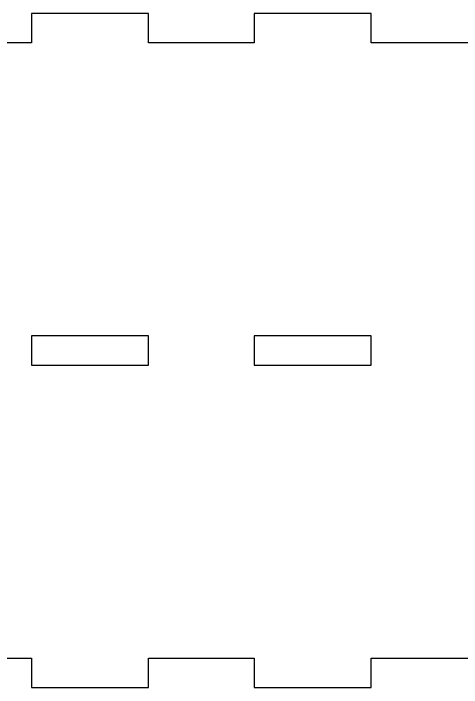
# Model space of a CAD drawing. Header units: millimetres. Extents: x -76 to 76, y -29 to 29.
# Drawn here: x -6.5 to 31.7, y -28.8 to 28.8 of the extents above; entities that cross this region are included whole.
import ezdxf

# ---------------------------------------------------------------- set-up
doc = ezdxf.new("R2010")
doc.units = ezdxf.units.MM

msp = doc.modelspace()

# ---------------------------------------------------------------- linework, layer by layer
at = {"color": 7, "linetype": 'Continuous', "lineweight": 25}
for p, q in [((-5, 28.75), (-5, 26.25)), ((5, 28.75), (-5, 28.75)), ((5, 26.25), (5, 28.75)), ((14, 28.75), (14, 26.25)), ((24, 28.75), (14, 28.75)), ((24, 26.25), (24, 28.75)), ((-5, 26.25), (-14, 26.25)), ((14, 26.25), (5, 26.25)), ((33, 26.25), (24, 26.25)), ((5, 1.25), (-5, 1.25)), ((-5, 1.25), (-5, -1.25)), ((5, -1.25), (5, 1.25)), ((24, 1.25), (14, 1.25)), ((14, 1.25), (14, -1.25)), ((24, -1.25), (24, 1.25)), ((-5, -1.25), (5, -1.25)), ((14, -1.25), (24, -1.25)), ((-14, -26.25), (-5, -26.25)), ((-5, -26.25), (-5, -28.75)), ((5, -26.25), (14, -26.25)), ((5, -28.75), (5, -26.25)), ((14, -26.25), (14, -28.75)), ((24, -26.25), (33, -26.25)), ((24, -28.75), (24, -26.25)), ((-5, -28.75), (5, -28.75)), ((14, -28.75), (24, -28.75))]:
    msp.add_line(p, q, dxfattribs=at)

doc.saveas('drawing.dxf')
